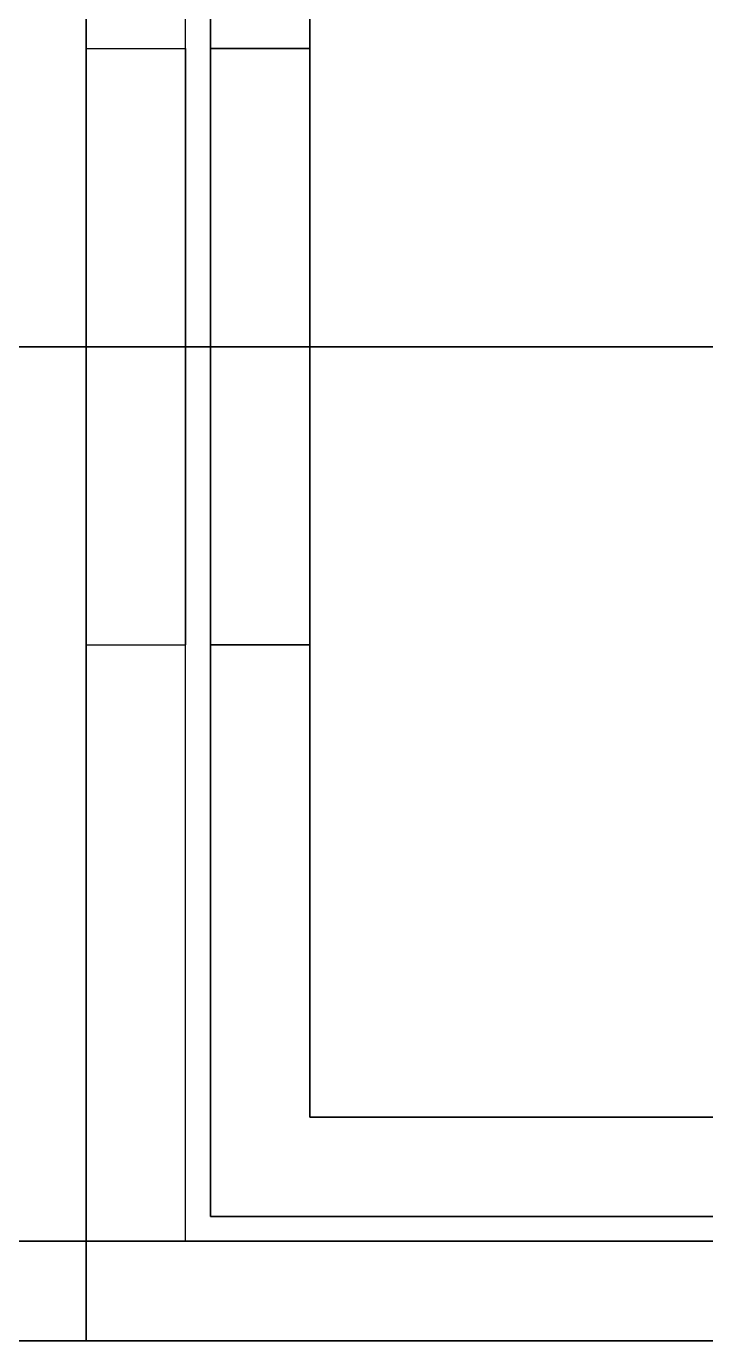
# Model space of a CAD drawing. Header units: millimetres. Extents: x -6529 to 809, y -8611 to 207.
# Drawn here: x -4681.31 to -4667.65, y -5087.89 to -5061.44 of the extents above; entities that cross this region are included whole.
import ezdxf

# ---------------------------------------------------------------- set-up
doc = ezdxf.new("R2010")
doc.units = ezdxf.units.MM
doc.header["$MEASUREMENT"] = 0
doc.layers.add('platen', color=7, linetype='Continuous', true_color=0x007f00)
doc.layers.add('staal', color=5, linetype='Continuous', true_color=0x0000ff)

# ---------------------------------------------------------------- blocks, each defined once
blk = doc.blocks.new('top plaat')
at = {"layer": 'platen'}
for points in [[(658, 40), (349, 40), (40, 40)], [(40, 40), (40, 40, 9), (40, 40, 18)], [(658, 40, 18), (349, 40, 18), (40, 40, 18)], [(40, 40), (40, 20), (40, 0)], [(40, 40, 18), (40, 20, 18), (40, 0, 18)], [(658, 40, 9), (349, 40, 9), (40, 40, 9)], [(40, 40, 9), (40, 20, 9), (40, 0, 9)], [(40, 20), (40, 20, 9), (40, 20, 18)]]:
    blk.add_open_spline(points, degree=2, dxfattribs=at)

msp = doc.modelspace()

# ---------------------------------------------------------------- linework, layer by layer
at = {"layer": 'staal'}
for p, q in [((-4680.11, -5061.894, 1145.5), (-4678.11, -5061.894, 1145.5)), ((-4680.11, -5061.894, 1220.5), (-4678.11, -5061.894, 1220.5)), ((-4680.11, -5061.894, 995.5), (-4678.11, -5061.894, 995.5)), ((-4680.11, -5061.894, 1070.5), (-4678.11, -5061.894, 1070.5)), ((-4680.11, -5061.894, 845.5), (-4678.11, -5061.894, 845.5)), ((-4680.11, -5061.894, 920.5), (-4678.11, -5061.894, 920.5)), ((-4680.11, -5061.894, 770.5), (-4678.11, -5061.894, 770.5)), ((-4680.11, -5061.894, 695.5), (-4678.11, -5061.894, 695.5)), ((-4680.11, -5061.894, 95.5), (-4678.11, -5061.894, 95.5)), ((-4680.11, -5061.894, 170.5), (-4678.11, -5061.894, 170.5)), ((-4680.11, -5061.894, 320.5), (-4678.11, -5061.894, 320.5)), ((-4680.11, -5061.894, 245.5), (-4678.11, -5061.894, 245.5)), ((-4680.11, -5061.894, 470.5), (-4678.11, -5061.894, 470.5)), ((-4680.11, -5061.894, 395.5), (-4678.11, -5061.894, 395.5)), ((-4680.11, -5061.894, 620.5), (-4678.11, -5061.894, 620.5)), ((-4680.11, -5061.894, 545.5), (-4678.11, -5061.894, 545.5)), ((-4677.61, -5061.894, 1446.5), (-4675.61, -5061.894, 1446.5)), ((-4677.61, -5061.894, 1371.5), (-4675.61, -5061.894, 1371.5)), ((-4677.61, -5061.894, 1145.5), (-4675.61, -5061.894, 1145.5)), ((-4677.61, -5061.894, 1220.5), (-4675.61, -5061.894, 1220.5)), ((-4675.61, -5061.894, 170.5), (-4677.61, -5061.894, 170.5)), ((-4675.61, -5061.894, 95.5), (-4677.61, -5061.894, 95.5)), ((-4678.11, -5067.894, 40), (-4680.11, -5067.894, 40)), ((-4678.11, -5067.894, 1276), (-4680.11, -5067.894, 1276)), ((-4680.11, -5067.894, 1139.5), (-4678.11, -5067.894, 1139.5)), ((-4680.11, -5067.894, 1151.5), (-4678.11, -5067.894, 1151.5)), ((-4680.11, -5067.894, 1214.5), (-4678.11, -5067.894, 1214.5)), ((-4680.11, -5067.894, 1226.5), (-4678.11, -5067.894, 1226.5)), ((-4680.11, -5067.894, 989.5), (-4678.11, -5067.894, 989.5)), ((-4680.11, -5067.894, 1001.5), (-4678.11, -5067.894, 1001.5)), ((-4680.11, -5067.894, 1064.5), (-4678.11, -5067.894, 1064.5)), ((-4680.11, -5067.894, 1076.5), (-4678.11, -5067.894, 1076.5)), ((-4680.11, -5067.894, 839.5), (-4678.11, -5067.894, 839.5)), ((-4680.11, -5067.894, 851.5), (-4678.11, -5067.894, 851.5)), ((-4680.11, -5067.894, 914.5), (-4678.11, -5067.894, 914.5)), ((-4680.11, -5067.894, 926.5), (-4678.11, -5067.894, 926.5)), ((-4680.11, -5067.894, 764.5), (-4678.11, -5067.894, 764.5)), ((-4680.11, -5067.894, 776.5), (-4678.11, -5067.894, 776.5)), ((-4680.11, -5067.894, 689.5), (-4678.11, -5067.894, 689.5)), ((-4680.11, -5067.894, 701.5), (-4678.11, -5067.894, 701.5)), ((-4680.11, -5067.894, 89.5), (-4678.11, -5067.894, 89.5)), ((-4680.11, -5067.894, 101.5), (-4678.11, -5067.894, 101.5)), ((-4680.11, -5067.894, 164.5), (-4678.11, -5067.894, 164.5)), ((-4680.11, -5067.894, 176.5), (-4678.11, -5067.894, 176.5)), ((-4680.11, -5067.894, 314.5), (-4678.11, -5067.894, 314.5)), ((-4680.11, -5067.894, 326.5), (-4678.11, -5067.894, 326.5)), ((-4680.11, -5067.894, 239.5), (-4678.11, -5067.894, 239.5)), ((-4680.11, -5067.894, 251.5), (-4678.11, -5067.894, 251.5)), ((-4680.11, -5067.894, 464.5), (-4678.11, -5067.894, 464.5)), ((-4680.11, -5067.894, 476.5), (-4678.11, -5067.894, 476.5)), ((-4680.11, -5067.894, 389.5), (-4678.11, -5067.894, 389.5)), ((-4680.11, -5067.894, 401.5), (-4678.11, -5067.894, 401.5)), ((-4680.11, -5067.894, 614.5), (-4678.11, -5067.894, 614.5)), ((-4680.11, -5067.894, 626.5), (-4678.11, -5067.894, 626.5)), ((-4680.11, -5067.894, 539.5), (-4678.11, -5067.894, 539.5)), ((-4680.11, -5067.894, 551.5), (-4678.11, -5067.894, 551.5)), ((-4677.61, -5067.894, 1316), (-4675.61, -5067.894, 1316)), ((-4677.61, -5067.894, 1484), (-4675.61, -5067.894, 1484)), ((-4677.61, -5067.894, 1452.5), (-4675.61, -5067.894, 1452.5)), ((-4677.61, -5067.894, 1440.5), (-4675.61, -5067.894, 1440.5)), ((-4677.61, -5067.894, 1377.5), (-4675.61, -5067.894, 1377.5)), ((-4677.61, -5067.894, 1365.5), (-4675.61, -5067.894, 1365.5)), ((-4677.61, -5067.894, 1276), (-4675.61, -5067.894, 1276)), ((-4677.61, -5067.894, 1108), (-4675.61, -5067.894, 1108)), ((-4677.61, -5067.894, 1139.5), (-4675.61, -5067.894, 1139.5)), ((-4677.61, -5067.894, 1151.5), (-4675.61, -5067.894, 1151.5)), ((-4677.61, -5067.894, 1214.5), (-4675.61, -5067.894, 1214.5)), ((-4677.61, -5067.894, 1226.5), (-4675.61, -5067.894, 1226.5)), ((-4675.61, -5067.894, 40), (-4677.61, -5067.894, 40)), ((-4675.61, -5067.894, 208), (-4677.61, -5067.894, 208)), ((-4675.61, -5067.894, 176.5), (-4677.61, -5067.894, 176.5)), ((-4675.61, -5067.894, 164.5), (-4677.61, -5067.894, 164.5)), ((-4675.61, -5067.894, 101.5), (-4677.61, -5067.894, 101.5)), ((-4675.61, -5067.894, 89.5), (-4677.61, -5067.894, 89.5)), ((-4680.11, -5073.894, 1145.5), (-4678.11, -5073.894, 1145.5)), ((-4680.11, -5073.894, 1220.5), (-4678.11, -5073.894, 1220.5)), ((-4680.11, -5073.894, 995.5), (-4678.11, -5073.894, 995.5)), ((-4680.11, -5073.894, 1070.5), (-4678.11, -5073.894, 1070.5)), ((-4680.11, -5073.894, 845.5), (-4678.11, -5073.894, 845.5)), ((-4680.11, -5073.894, 920.5), (-4678.11, -5073.894, 920.5)), ((-4680.11, -5073.894, 770.5), (-4678.11, -5073.894, 770.5)), ((-4680.11, -5073.894, 695.5), (-4678.11, -5073.894, 695.5)), ((-4680.11, -5073.894, 95.5), (-4678.11, -5073.894, 95.5)), ((-4680.11, -5073.894, 170.5), (-4678.11, -5073.894, 170.5)), ((-4680.11, -5073.894, 320.5), (-4678.11, -5073.894, 320.5)), ((-4680.11, -5073.894, 245.5), (-4678.11, -5073.894, 245.5)), ((-4680.11, -5073.894, 470.5), (-4678.11, -5073.894, 470.5)), ((-4680.11, -5073.894, 395.5), (-4678.11, -5073.894, 395.5)), ((-4680.11, -5073.894, 620.5), (-4678.11, -5073.894, 620.5)), ((-4680.11, -5073.894, 545.5), (-4678.11, -5073.894, 545.5)), ((-4677.61, -5073.894, 1446.5), (-4675.61, -5073.894, 1446.5)), ((-4677.61, -5073.894, 1371.5), (-4675.61, -5073.894, 1371.5)), ((-4677.61, -5073.894, 1145.5), (-4675.61, -5073.894, 1145.5)), ((-4677.61, -5073.894, 1220.5), (-4675.61, -5073.894, 1220.5)), ((-4675.61, -5073.894, 170.5), (-4677.61, -5073.894, 170.5)), ((-4675.61, -5073.894, 95.5), (-4677.61, -5073.894, 95.5))]:
    msp.add_line(p, q, dxfattribs=at)
msp.add_lwpolyline([(-4640.11, -5087.894), (-5956.11, -5087.894), (-5956.11, -3771.894), (-4640.11, -3771.894)], close=True, dxfattribs=at)
for points in [[(-4640.11, -5087.894, 1276), (-4660.11, -5067.894, 1276), (-4680.11, -5047.894, 1276)], [(-4680.11, -5047.894, 1316), (-4660.11, -5067.894, 1316), (-4640.11, -5087.894, 1316)], [(-4640.11, -5087.894, 1276), (-4660.11, -5067.894, 1276), (-4680.11, -5047.894, 1276)], [(-4680.11, -5047.894, 1316), (-4660.11, -5067.894, 1316), (-4640.11, -5087.894, 1316)], [(-4680.11, -5047.894, 40), (-4680.11, -5067.894, 40), (-4680.11, -5087.894, 40)], [(-4680.11, -5047.894, 1276), (-4680.11, -5067.894, 1276), (-4680.11, -5087.894, 1276)], [(-4680.11, -5047.894, 658), (-4680.11, -5067.894, 658), (-4680.11, -5087.894, 658)], [(-4640.11, -5087.894), (-4660.11, -5067.894), (-4680.11, -5047.894)], [(-4680.11, -5047.894, 40), (-4660.11, -5067.894, 40), (-4640.11, -5087.894, 40)], [(-4640.11, -5087.894, 40), (-4660.11, -5067.894, 40), (-4680.11, -5047.894, 40)], [(-4642.11, -5085.894, 1314), (-4660.11, -5067.894, 1314), (-4678.11, -5049.894, 1314)], [(-4678.11, -5049.894, 1278), (-4660.11, -5067.894, 1278), (-4642.11, -5085.894, 1278)], [(-4642.11, -5085.894, 1314), (-4660.11, -5067.894, 1314), (-4678.11, -5049.894, 1314)], [(-4678.11, -5049.894, 1278), (-4660.11, -5067.894, 1278), (-4642.11, -5085.894, 1278)], [(-4678.11, -5085.894, 40), (-4678.11, -5067.894, 40), (-4678.11, -5049.894, 40)], [(-4678.11, -5085.894, 1276), (-4678.11, -5067.894, 1276), (-4678.11, -5049.894, 1276)], [(-4678.11, -5085.894, 658), (-4678.11, -5067.894, 658), (-4678.11, -5049.894, 658)], [(-4642.11, -5085.894, 38), (-4660.11, -5067.894, 38), (-4678.11, -5049.894, 38)], [(-4678.11, -5049.894, 2), (-4660.11, -5067.894, 2), (-4642.11, -5085.894, 2)], [(-4678.11, -5049.894, 38), (-4660.11, -5067.894, 38), (-4642.11, -5085.894, 38)], [(-4642.11, -5085.894, 2), (-4660.11, -5067.894, 2), (-4678.11, -5049.894, 2)], [(-4677.61, -5085.394, 1316), (-4677.61, -5067.894, 1316), (-4677.61, -5050.394, 1316)], [(-4677.61, -5085.394, 1484), (-4677.61, -5067.894, 1484), (-4677.61, -5050.394, 1484)], [(-4677.61, -5085.394, 1400), (-4677.61, -5067.894, 1400), (-4677.61, -5050.394, 1400)], [(-4677.61, -5085.394, 1276), (-4677.61, -5067.894, 1276), (-4677.61, -5050.394, 1276)], [(-4677.61, -5085.394, 1108), (-4677.61, -5067.894, 1108), (-4677.61, -5050.394, 1108)], [(-4677.61, -5085.394, 1192), (-4677.61, -5067.894, 1192), (-4677.61, -5050.394, 1192)], [(-4677.61, -5050.394, 40), (-4677.61, -5067.894, 40), (-4677.61, -5085.394, 40)], [(-4677.61, -5050.394, 208), (-4677.61, -5067.894, 208), (-4677.61, -5085.394, 208)], [(-4677.61, -5050.394, 124), (-4677.61, -5067.894, 124), (-4677.61, -5085.394, 124)], [(-4675.61, -5052.394, 1316), (-4675.61, -5067.894, 1316), (-4675.61, -5083.394, 1316)], [(-4675.61, -5052.394, 1484), (-4675.61, -5067.894, 1484), (-4675.61, -5083.394, 1484)], [(-4675.61, -5052.394, 1400), (-4675.61, -5067.894, 1400), (-4675.61, -5083.394, 1400)], [(-4675.61, -5052.394, 1276), (-4675.61, -5067.894, 1276), (-4675.61, -5083.394, 1276)], [(-4675.61, -5052.394, 1108), (-4675.61, -5067.894, 1108), (-4675.61, -5083.394, 1108)], [(-4675.61, -5052.394, 1192), (-4675.61, -5067.894, 1192), (-4675.61, -5083.394, 1192)], [(-4675.61, -5083.394, 40), (-4675.61, -5067.894, 40), (-4675.61, -5052.394, 40)], [(-4675.61, -5083.394, 208), (-4675.61, -5067.894, 208), (-4675.61, -5052.394, 208)], [(-4675.61, -5083.394, 124), (-4675.61, -5067.894, 124), (-4675.61, -5052.394, 124)], [(-4660.11, -5067.894, 1316), (-4695.36, -5067.894, 1316), (-4730.61, -5067.894, 1316)], [(-4660.11, -5067.894, 1314), (-4695.36, -5067.894, 1314), (-4730.61, -5067.894, 1314)], [(-4660.11, -5067.894, 1278), (-4695.36, -5067.894, 1278), (-4730.61, -5067.894, 1278)], [(-4660.11, -5067.894, 1276), (-4695.36, -5067.894, 1276), (-4730.61, -5067.894, 1276)], [(-4730.61, -5067.894, 40), (-4695.36, -5067.894, 40), (-4660.11, -5067.894, 40)], [(-4730.61, -5067.894, 38), (-4695.36, -5067.894, 38), (-4660.11, -5067.894, 38)], [(-4730.61, -5067.894, 2), (-4695.36, -5067.894, 2), (-4660.11, -5067.894, 2)], [(-4730.61, -5067.894), (-4695.36, -5067.894), (-4660.11, -5067.894)], [(-4680.11, -5067.894, 40), (-4680.11, -5067.894, 64.75), (-4680.11, -5067.894, 89.5)], [(-4680.11, -5067.894, 101.5), (-4680.11, -5067.894, 133), (-4680.11, -5067.894, 164.5)], [(-4680.11, -5067.894, 176.5), (-4680.11, -5067.894, 208), (-4680.11, -5067.894, 239.5)], [(-4680.11, -5067.894, 251.5), (-4680.11, -5067.894, 283), (-4680.11, -5067.894, 314.5)], [(-4680.11, -5067.894, 326.5), (-4680.11, -5067.894, 358), (-4680.11, -5067.894, 389.5)], [(-4680.11, -5067.894, 401.5), (-4680.11, -5067.894, 433), (-4680.11, -5067.894, 464.5)], [(-4680.11, -5067.894, 476.5), (-4680.11, -5067.894, 508), (-4680.11, -5067.894, 539.5)], [(-4680.11, -5067.894, 551.5), (-4680.11, -5067.894, 583), (-4680.11, -5067.894, 614.5)], [(-4680.11, -5067.894, 626.5), (-4680.11, -5067.894, 658), (-4680.11, -5067.894, 689.5)], [(-4680.11, -5067.894, 701.5), (-4680.11, -5067.894, 733), (-4680.11, -5067.894, 764.5)], [(-4680.11, -5067.894, 776.5), (-4680.11, -5067.894, 808), (-4680.11, -5067.894, 839.5)], [(-4680.11, -5067.894, 851.5), (-4680.11, -5067.894, 883), (-4680.11, -5067.894, 914.5)], [(-4680.11, -5067.894, 926.5), (-4680.11, -5067.894, 958), (-4680.11, -5067.894, 989.5)], [(-4680.11, -5067.894, 1001.5), (-4680.11, -5067.894, 1033), (-4680.11, -5067.894, 1064.5)], [(-4680.11, -5067.894, 1076.5), (-4680.11, -5067.894, 1108), (-4680.11, -5067.894, 1139.5)], [(-4680.11, -5067.894, 1151.5), (-4680.11, -5067.894, 1183), (-4680.11, -5067.894, 1214.5)], [(-4680.11, -5067.894, 1226.5), (-4680.11, -5067.894, 1251.25), (-4680.11, -5067.894, 1276)], [(-4678.11, -5067.894, 40), (-4678.11, -5067.894, 64.75), (-4678.11, -5067.894, 89.5)], [(-4678.11, -5067.894, 101.5), (-4678.11, -5067.894, 133), (-4678.11, -5067.894, 164.5)], [(-4678.11, -5067.894, 176.5), (-4678.11, -5067.894, 208), (-4678.11, -5067.894, 239.5)], [(-4678.11, -5067.894, 251.5), (-4678.11, -5067.894, 283), (-4678.11, -5067.894, 314.5)], [(-4678.11, -5067.894, 326.5), (-4678.11, -5067.894, 358), (-4678.11, -5067.894, 389.5)], [(-4678.11, -5067.894, 401.5), (-4678.11, -5067.894, 433), (-4678.11, -5067.894, 464.5)], [(-4678.11, -5067.894, 476.5), (-4678.11, -5067.894, 508), (-4678.11, -5067.894, 539.5)], [(-4678.11, -5067.894, 551.5), (-4678.11, -5067.894, 583), (-4678.11, -5067.894, 614.5)], [(-4678.11, -5067.894, 626.5), (-4678.11, -5067.894, 658), (-4678.11, -5067.894, 689.5)], [(-4678.11, -5067.894, 701.5), (-4678.11, -5067.894, 733), (-4678.11, -5067.894, 764.5)], [(-4678.11, -5067.894, 776.5), (-4678.11, -5067.894, 808), (-4678.11, -5067.894, 839.5)], [(-4678.11, -5067.894, 851.5), (-4678.11, -5067.894, 883), (-4678.11, -5067.894, 914.5)], [(-4678.11, -5067.894, 926.5), (-4678.11, -5067.894, 958), (-4678.11, -5067.894, 989.5)], [(-4678.11, -5067.894, 1001.5), (-4678.11, -5067.894, 1033), (-4678.11, -5067.894, 1064.5)], [(-4678.11, -5067.894, 1076.5), (-4678.11, -5067.894, 1108), (-4678.11, -5067.894, 1139.5)], [(-4678.11, -5067.894, 1151.5), (-4678.11, -5067.894, 1183), (-4678.11, -5067.894, 1214.5)], [(-4678.11, -5067.894, 1226.5), (-4678.11, -5067.894, 1251.25), (-4678.11, -5067.894, 1276)], [(-4677.61, -5067.894, 1316), (-4677.61, -5067.894, 1340.75), (-4677.61, -5067.894, 1365.5)], [(-4677.61, -5067.894, 1377.5), (-4677.61, -5067.894, 1409), (-4677.61, -5067.894, 1440.5)], [(-4677.61, -5067.894, 1452.5), (-4677.61, -5067.894, 1468.25), (-4677.61, -5067.894, 1484)], [(-4677.61, -5067.894, 1276), (-4677.61, -5067.894, 1251.25), (-4677.61, -5067.894, 1226.5)], [(-4677.61, -5067.894, 1214.5), (-4677.61, -5067.894, 1183), (-4677.61, -5067.894, 1151.5)], [(-4677.61, -5067.894, 1139.5), (-4677.61, -5067.894, 1123.75), (-4677.61, -5067.894, 1108)], [(-4677.61, -5067.894, 40), (-4677.61, -5067.894, 64.75), (-4677.61, -5067.894, 89.5)], [(-4677.61, -5067.894, 101.5), (-4677.61, -5067.894, 133), (-4677.61, -5067.894, 164.5)], [(-4677.61, -5067.894, 176.5), (-4677.61, -5067.894, 192.25), (-4677.61, -5067.894, 208)], [(-4675.61, -5067.894, 1316), (-4675.61, -5067.894, 1340.75), (-4675.61, -5067.894, 1365.5)], [(-4675.61, -5067.894, 1377.5), (-4675.61, -5067.894, 1409), (-4675.61, -5067.894, 1440.5)], [(-4675.61, -5067.894, 1452.5), (-4675.61, -5067.894, 1468.25), (-4675.61, -5067.894, 1484)], [(-4675.61, -5067.894, 1276), (-4675.61, -5067.894, 1251.25), (-4675.61, -5067.894, 1226.5)], [(-4675.61, -5067.894, 1214.5), (-4675.61, -5067.894, 1183), (-4675.61, -5067.894, 1151.5)], [(-4675.61, -5067.894, 1139.5), (-4675.61, -5067.894, 1123.75), (-4675.61, -5067.894, 1108)], [(-4675.61, -5067.894, 40), (-4675.61, -5067.894, 64.75), (-4675.61, -5067.894, 89.5)], [(-4675.61, -5067.894, 101.5), (-4675.61, -5067.894, 133), (-4675.61, -5067.894, 164.5)], [(-4675.61, -5067.894, 176.5), (-4675.61, -5067.894, 192.25), (-4675.61, -5067.894, 208)], [(-4675.61, -5083.394, 1316), (-4675.61, -5083.394, 1400), (-4675.61, -5083.394, 1484)], [(-4675.61, -5083.394, 1316), (-4660.11, -5083.394, 1316), (-4644.61, -5083.394, 1316)], [(-4675.61, -5083.394, 1484), (-4660.11, -5083.394, 1484), (-4644.61, -5083.394, 1484)], [(-4675.61, -5083.394, 1400), (-4660.11, -5083.394, 1400), (-4644.61, -5083.394, 1400)], [(-4675.61, -5083.394, 1276), (-4675.61, -5083.394, 1192), (-4675.61, -5083.394, 1108)], [(-4675.61, -5083.394, 1276), (-4660.11, -5083.394, 1276), (-4644.61, -5083.394, 1276)], [(-4675.61, -5083.394, 1108), (-4660.11, -5083.394, 1108), (-4644.61, -5083.394, 1108)], [(-4675.61, -5083.394, 1192), (-4660.11, -5083.394, 1192), (-4644.61, -5083.394, 1192)], [(-4644.61, -5083.394, 40), (-4660.11, -5083.394, 40), (-4675.61, -5083.394, 40)], [(-4675.61, -5083.394, 40), (-4675.61, -5083.394, 124), (-4675.61, -5083.394, 208)], [(-4644.61, -5083.394, 208), (-4660.11, -5083.394, 208), (-4675.61, -5083.394, 208)], [(-4644.61, -5083.394, 124), (-4660.11, -5083.394, 124), (-4675.61, -5083.394, 124)], [(-4642.61, -5085.394, 1316), (-4660.11, -5085.394, 1316), (-4677.61, -5085.394, 1316)], [(-4677.61, -5085.394, 1316), (-4677.61, -5085.394, 1400), (-4677.61, -5085.394, 1484)], [(-4642.61, -5085.394, 1484), (-4660.11, -5085.394, 1484), (-4677.61, -5085.394, 1484)], [(-4642.61, -5085.394, 1400), (-4660.11, -5085.394, 1400), (-4677.61, -5085.394, 1400)], [(-4642.61, -5085.394, 1276), (-4660.11, -5085.394, 1276), (-4677.61, -5085.394, 1276)], [(-4677.61, -5085.394, 1276), (-4677.61, -5085.394, 1192), (-4677.61, -5085.394, 1108)], [(-4642.61, -5085.394, 1108), (-4660.11, -5085.394, 1108), (-4677.61, -5085.394, 1108)], [(-4642.61, -5085.394, 1192), (-4660.11, -5085.394, 1192), (-4677.61, -5085.394, 1192)], [(-4677.61, -5085.394, 40), (-4677.61, -5085.394, 124), (-4677.61, -5085.394, 208)], [(-4677.61, -5085.394, 40), (-4660.11, -5085.394, 40), (-4642.61, -5085.394, 40)], [(-4677.61, -5085.394, 208), (-4660.11, -5085.394, 208), (-4642.61, -5085.394, 208)], [(-4677.61, -5085.394, 124), (-4660.11, -5085.394, 124), (-4642.61, -5085.394, 124)], [(-4642.11, -5085.894, 1314), (-5298.11, -5085.894, 1314), (-5954.11, -5085.894, 1314)], [(-4642.11, -5085.894, 1278), (-5298.11, -5085.894, 1278), (-5954.11, -5085.894, 1278)], [(-5954.11, -5085.894, 38), (-5298.11, -5085.894, 38), (-4642.11, -5085.894, 38)], [(-5954.11, -5085.894, 2), (-5298.11, -5085.894, 2), (-4642.11, -5085.894, 2)], [(-4642.11, -5085.894, 1296), (-4685.86, -5085.894, 1296), (-4729.61, -5085.894, 1296)], [(-4729.61, -5085.894, 20), (-4685.86, -5085.894, 20), (-4642.11, -5085.894, 20)], [(-4642.11, -5085.894, 40), (-4660.11, -5085.894, 40), (-4678.11, -5085.894, 40)], [(-4678.11, -5085.894, 40), (-4678.11, -5085.894, 658), (-4678.11, -5085.894, 1276)], [(-4642.11, -5085.894, 1276), (-4660.11, -5085.894, 1276), (-4678.11, -5085.894, 1276)], [(-4642.11, -5085.894, 658), (-4660.11, -5085.894, 658), (-4678.11, -5085.894, 658)], [(-4640.11, -5087.894, 1276), (-5298.11, -5087.894, 1276), (-5956.11, -5087.894, 1276)], [(-4640.11, -5087.894, 1316), (-5298.11, -5087.894, 1316), (-5956.11, -5087.894, 1316)], [(-5956.11, -5087.894), (-5298.11, -5087.894), (-4640.11, -5087.894)], [(-5956.11, -5087.894, 40), (-5298.11, -5087.894, 40), (-4640.11, -5087.894, 40)], [(-4640.11, -5087.894, 1296), (-4684.86, -5087.894, 1296), (-4729.61, -5087.894, 1296)], [(-4729.61, -5087.894, 20), (-4684.86, -5087.894, 20), (-4640.11, -5087.894, 20)], [(-4680.11, -5087.894, 40), (-4680.11, -5087.894, 658), (-4680.11, -5087.894, 1276)], [(-4680.11, -5087.894, 40), (-4660.11, -5087.894, 40), (-4640.11, -5087.894, 40)], [(-4680.11, -5087.894, 1276), (-4660.11, -5087.894, 1276), (-4640.11, -5087.894, 1276)], [(-4680.11, -5087.894, 658), (-4660.11, -5087.894, 658), (-4640.11, -5087.894, 658)]]:
    msp.add_open_spline(points, degree=2, dxfattribs=at)
for points, weights, knots in [([(-4680.11, -5073.894, 1145.5), (-4680.11, -5073.894, 1139.5), (-4680.11, -5067.894, 1139.5), (-4680.11, -5061.894, 1139.5), (-4680.11, -5061.894, 1145.5), (-4680.11, -5061.894, 1151.5), (-4680.11, -5067.894, 1151.5), (-4680.11, -5073.894, 1151.5), (-4680.11, -5073.894, 1145.5)], [1, 0.707106781187, 1, 0.707106781187, 1, 0.707106781187, 1, 0.707106781187, 1], [-31.415927, -31.415927, -31.415927, -23.561945, -23.561945, -15.707963, -15.707963, -7.853982, -7.853982, 0, 0, 0]), ([(-4680.11, -5073.894, 1220.5), (-4680.11, -5073.894, 1214.5), (-4680.11, -5067.894, 1214.5), (-4680.11, -5061.894, 1214.5), (-4680.11, -5061.894, 1220.5), (-4680.11, -5061.894, 1226.5), (-4680.11, -5067.894, 1226.5), (-4680.11, -5073.894, 1226.5), (-4680.11, -5073.894, 1220.5)], [1, 0.707106781187, 1, 0.707106781187, 1, 0.707106781187, 1, 0.707106781187, 1], [-31.415927, -31.415927, -31.415927, -23.561945, -23.561945, -15.707963, -15.707963, -7.853982, -7.853982, 0, 0, 0]), ([(-4680.11, -5073.894, 995.5), (-4680.11, -5073.894, 989.5), (-4680.11, -5067.894, 989.5), (-4680.11, -5061.894, 989.5), (-4680.11, -5061.894, 995.5), (-4680.11, -5061.894, 1001.5), (-4680.11, -5067.894, 1001.5), (-4680.11, -5073.894, 1001.5), (-4680.11, -5073.894, 995.5)], [1, 0.707106781187, 1, 0.707106781187, 1, 0.707106781187, 1, 0.707106781187, 1], [-31.415927, -31.415927, -31.415927, -23.561945, -23.561945, -15.707963, -15.707963, -7.853982, -7.853982, 0, 0, 0]), ([(-4680.11, -5073.894, 1070.5), (-4680.11, -5073.894, 1064.5), (-4680.11, -5067.894, 1064.5), (-4680.11, -5061.894, 1064.5), (-4680.11, -5061.894, 1070.5), (-4680.11, -5061.894, 1076.5), (-4680.11, -5067.894, 1076.5), (-4680.11, -5073.894, 1076.5), (-4680.11, -5073.894, 1070.5)], [1, 0.707106781187, 1, 0.707106781187, 1, 0.707106781187, 1, 0.707106781187, 1], [-31.415927, -31.415927, -31.415927, -23.561945, -23.561945, -15.707963, -15.707963, -7.853982, -7.853982, 0, 0, 0]), ([(-4680.11, -5073.894, 845.5), (-4680.11, -5073.894, 839.5), (-4680.11, -5067.894, 839.5), (-4680.11, -5061.894, 839.5), (-4680.11, -5061.894, 845.5), (-4680.11, -5061.894, 851.5), (-4680.11, -5067.894, 851.5), (-4680.11, -5073.894, 851.5), (-4680.11, -5073.894, 845.5)], [1, 0.707106781187, 1, 0.707106781187, 1, 0.707106781187, 1, 0.707106851018, 0.999999860338], [-31.415927, -31.415927, -31.415927, -23.561944, -23.561944, -15.707962, -15.707962, -7.85398, -7.85398, 0, 0, 0]), ([(-4680.11, -5073.894, 920.5), (-4680.11, -5073.894, 914.5), (-4680.11, -5067.894, 914.5), (-4680.11, -5061.894, 914.5), (-4680.11, -5061.894, 920.5), (-4680.11, -5061.894, 926.5), (-4680.11, -5067.894, 926.5), (-4680.11, -5073.894, 926.5), (-4680.11, -5073.894, 920.5)], [1, 0.707106781187, 1, 0.707106781187, 1, 0.707106781187, 1, 0.707106851018, 0.999999860338], [-31.415927, -31.415927, -31.415927, -23.561944, -23.561944, -15.707962, -15.707962, -7.85398, -7.85398, 0, 0, 0]), ([(-4680.11, -5073.894, 770.5), (-4680.11, -5073.894, 764.5), (-4680.11, -5067.894, 764.5), (-4680.11, -5061.894, 764.5), (-4680.11, -5061.894, 770.5), (-4680.11, -5061.894, 776.5), (-4680.11, -5067.894, 776.5), (-4680.11, -5073.894, 776.5), (-4680.11, -5073.894, 770.5)], [1, 0.707106781187, 1, 0.707106781187, 1, 0.707106781187, 1, 0.707106781187, 1], [-31.415927, -31.415927, -31.415927, -23.561945, -23.561945, -15.707963, -15.707963, -7.853982, -7.853982, 0, 0, 0]), ([(-4680.11, -5073.894, 695.5), (-4680.11, -5073.894, 689.5), (-4680.11, -5067.894, 689.5), (-4680.11, -5061.894, 689.5), (-4680.11, -5061.894, 695.5), (-4680.11, -5061.894, 701.5), (-4680.11, -5067.894, 701.5), (-4680.11, -5073.894, 701.5), (-4680.11, -5073.894, 695.5)], [1, 0.707106781187, 1, 0.707106781187, 1, 0.707106781187, 1, 0.707106781187, 1], [-31.415927, -31.415927, -31.415927, -23.561945, -23.561945, -15.707963, -15.707963, -7.853982, -7.853982, 0, 0, 0]), ([(-4680.11, -5073.894, 95.5), (-4680.11, -5073.894, 89.5), (-4680.11, -5067.894, 89.5), (-4680.11, -5061.894, 89.5), (-4680.11, -5061.894, 95.5), (-4680.11, -5061.894, 101.5), (-4680.11, -5067.894, 101.5), (-4680.11, -5073.894, 101.5), (-4680.11, -5073.894, 95.5)], [1, 0.707106781187, 1, 0.707106781187, 1, 0.707106781187, 1, 0.707106781187, 1], [-31.415927, -31.415927, -31.415927, -23.561945, -23.561945, -15.707963, -15.707963, -7.853982, -7.853982, 0, 0, 0]), ([(-4680.11, -5073.894, 170.5), (-4680.11, -5073.894, 164.5), (-4680.11, -5067.894, 164.5), (-4680.11, -5061.894, 164.5), (-4680.11, -5061.894, 170.5), (-4680.11, -5061.894, 176.5), (-4680.11, -5067.894, 176.5), (-4680.11, -5073.894, 176.5), (-4680.11, -5073.894, 170.5)], [1, 0.707106781187, 1, 0.707106781187, 1, 0.707106781187, 1, 0.707106781187, 1], [-31.415927, -31.415927, -31.415927, -23.561945, -23.561945, -15.707963, -15.707963, -7.853982, -7.853982, 0, 0, 0]), ([(-4680.11, -5073.894, 320.5), (-4680.11, -5073.894, 314.5), (-4680.11, -5067.894, 314.5), (-4680.11, -5061.894, 314.5), (-4680.11, -5061.894, 320.5), (-4680.11, -5061.894, 326.5), (-4680.11, -5067.894, 326.5), (-4680.11, -5073.894, 326.5), (-4680.11, -5073.894, 320.5)], [1, 0.707106781187, 1, 0.707106781187, 1, 0.707106781187, 1, 0.707106781187, 1], [-31.415927, -31.415927, -31.415927, -23.561945, -23.561945, -15.707963, -15.707963, -7.853982, -7.853982, 0, 0, 0]), ([(-4680.11, -5073.894, 245.5), (-4680.11, -5073.894, 239.5), (-4680.11, -5067.894, 239.5), (-4680.11, -5061.894, 239.5), (-4680.11, -5061.894, 245.5), (-4680.11, -5061.894, 251.5), (-4680.11, -5067.894, 251.5), (-4680.11, -5073.894, 251.5), (-4680.11, -5073.894, 245.5)], [1, 0.707106781187, 1, 0.707106781187, 1, 0.707106781187, 1, 0.707106851018, 0.999999860338], [-31.415927, -31.415927, -31.415927, -23.561944, -23.561944, -15.707962, -15.707962, -7.85398, -7.85398, 0, 0, 0]), ([(-4680.11, -5073.894, 470.5), (-4680.11, -5073.894, 464.5), (-4680.11, -5067.894, 464.5), (-4680.11, -5061.894, 464.5), (-4680.11, -5061.894, 470.5), (-4680.11, -5061.894, 476.5), (-4680.11, -5067.894, 476.5), (-4680.11, -5073.894, 476.5), (-4680.11, -5073.894, 470.5)], [1, 0.707106781187, 1, 0.707106781187, 1, 0.707106781187, 1, 0.707106781187, 1], [-31.415927, -31.415927, -31.415927, -23.561945, -23.561945, -15.707963, -15.707963, -7.853982, -7.853982, 0, 0, 0]), ([(-4680.11, -5073.894, 395.5), (-4680.11, -5073.894, 389.5), (-4680.11, -5067.894, 389.5), (-4680.11, -5061.894, 389.5), (-4680.11, -5061.894, 395.5), (-4680.11, -5061.894, 401.5), (-4680.11, -5067.894, 401.5), (-4680.11, -5073.894, 401.5), (-4680.11, -5073.894, 395.5)], [1, 0.707106781187, 1, 0.707106781187, 1, 0.707106781187, 1, 0.707106781187, 1], [-31.415927, -31.415927, -31.415927, -23.561945, -23.561945, -15.707963, -15.707963, -7.853982, -7.853982, 0, 0, 0]), ([(-4680.11, -5073.894, 620.5), (-4680.11, -5073.894, 614.5), (-4680.11, -5067.894, 614.5), (-4680.11, -5061.894, 614.5), (-4680.11, -5061.894, 620.5), (-4680.11, -5061.894, 626.5), (-4680.11, -5067.894, 626.5), (-4680.11, -5073.894, 626.5), (-4680.11, -5073.894, 620.5)], [1, 0.707106781187, 1, 0.707106781187, 1, 0.707106781187, 1, 0.707106781187, 1], [-31.415927, -31.415927, -31.415927, -23.561945, -23.561945, -15.707963, -15.707963, -7.853982, -7.853982, 0, 0, 0]), ([(-4680.11, -5073.894, 545.5), (-4680.11, -5073.894, 539.5), (-4680.11, -5067.894, 539.5), (-4680.11, -5061.894, 539.5), (-4680.11, -5061.894, 545.5), (-4680.11, -5061.894, 551.5), (-4680.11, -5067.894, 551.5), (-4680.11, -5073.894, 551.5), (-4680.11, -5073.894, 545.5)], [1, 0.707106781187, 1, 0.707106781187, 1, 0.707106781187, 1, 0.707106781187, 1], [-31.415927, -31.415927, -31.415927, -23.561945, -23.561945, -15.707963, -15.707963, -7.853982, -7.853982, 0, 0, 0]), ([(-4678.11, -5073.894, 1145.5), (-4678.11, -5073.894, 1151.5), (-4678.11, -5067.894, 1151.5), (-4678.11, -5061.894, 1151.5), (-4678.11, -5061.894, 1145.5), (-4678.11, -5061.894, 1139.5), (-4678.11, -5067.894, 1139.5), (-4678.11, -5073.894, 1139.5), (-4678.11, -5073.894, 1145.5)], [1, 0.707106781187, 1, 0.707106781187, 1, 0.707106781187, 1, 0.707106781187, 1], [0, 0, 0, 7.853982, 7.853982, 15.707963, 15.707963, 23.561945, 23.561945, 31.415927, 31.415927, 31.415927]), ([(-4678.11, -5073.894, 1220.5), (-4678.11, -5073.894, 1226.5), (-4678.11, -5067.894, 1226.5), (-4678.11, -5061.894, 1226.5), (-4678.11, -5061.894, 1220.5), (-4678.11, -5061.894, 1214.5), (-4678.11, -5067.894, 1214.5), (-4678.11, -5073.894, 1214.5), (-4678.11, -5073.894, 1220.5)], [1, 0.707106781187, 1, 0.707106781187, 1, 0.707106781187, 1, 0.707106781187, 1], [0, 0, 0, 7.853982, 7.853982, 15.707963, 15.707963, 23.561945, 23.561945, 31.415927, 31.415927, 31.415927]), ([(-4678.11, -5073.894, 995.5), (-4678.11, -5073.894, 1001.5), (-4678.11, -5067.894, 1001.5), (-4678.11, -5061.894, 1001.5), (-4678.11, -5061.894, 995.5), (-4678.11, -5061.894, 989.5), (-4678.11, -5067.894, 989.5), (-4678.11, -5073.894, 989.5), (-4678.11, -5073.894, 995.5)], [1, 0.707106781187, 1, 0.707106781187, 1, 0.707106781187, 1, 0.707106781187, 1], [0, 0, 0, 7.853982, 7.853982, 15.707963, 15.707963, 23.561945, 23.561945, 31.415927, 31.415927, 31.415927]), ([(-4678.11, -5073.894, 1070.5), (-4678.11, -5073.894, 1076.5), (-4678.11, -5067.894, 1076.5), (-4678.11, -5061.894, 1076.5), (-4678.11, -5061.894, 1070.5), (-4678.11, -5061.894, 1064.5), (-4678.11, -5067.894, 1064.5), (-4678.11, -5073.894, 1064.5), (-4678.11, -5073.894, 1070.5)], [1, 0.707106781187, 1, 0.707106781187, 1, 0.707106781187, 1, 0.707106781187, 1], [0, 0, 0, 7.853982, 7.853982, 15.707963, 15.707963, 23.561945, 23.561945, 31.415927, 31.415927, 31.415927]), ([(-4678.11, -5073.894, 845.5), (-4678.11, -5073.894, 851.5), (-4678.11, -5067.894, 851.5), (-4678.11, -5061.894, 851.5), (-4678.11, -5061.894, 845.5), (-4678.11, -5061.894, 839.5), (-4678.11, -5067.894, 839.5), (-4678.11, -5073.894, 839.5), (-4678.11, -5073.894, 845.5)], [0.999999860338, 0.707106851018, 1, 0.707106781187, 1, 0.707106781187, 1, 0.707106781187, 1], [0, 0, 0, 7.85398, 7.85398, 15.707962, 15.707962, 23.561944, 23.561944, 31.415927, 31.415927, 31.415927]), ([(-4678.11, -5073.894, 920.5), (-4678.11, -5073.894, 926.5), (-4678.11, -5067.894, 926.5), (-4678.11, -5061.894, 926.5), (-4678.11, -5061.894, 920.5), (-4678.11, -5061.894, 914.5), (-4678.11, -5067.894, 914.5), (-4678.11, -5073.894, 914.5), (-4678.11, -5073.894, 920.5)], [1, 0.707106781187, 1, 0.707106781187, 1, 0.707106781187, 1, 0.707106781187, 1], [0, 0, 0, 7.853982, 7.853982, 15.707963, 15.707963, 23.561945, 23.561945, 31.415927, 31.415927, 31.415927]), ([(-4678.11, -5073.894, 770.5), (-4678.11, -5073.894, 776.5), (-4678.11, -5067.894, 776.5), (-4678.11, -5061.894, 776.5), (-4678.11, -5061.894, 770.5), (-4678.11, -5061.894, 764.5), (-4678.11, -5067.894, 764.5), (-4678.11, -5073.894, 764.5), (-4678.11, -5073.894, 770.5)], [1, 0.707106781187, 1, 0.707106781187, 1, 0.707106781187, 1, 0.707106781187, 1], [0, 0, 0, 7.853982, 7.853982, 15.707963, 15.707963, 23.561945, 23.561945, 31.415927, 31.415927, 31.415927]), ([(-4678.11, -5073.894, 695.5), (-4678.11, -5073.894, 701.5), (-4678.11, -5067.894, 701.5), (-4678.11, -5061.894, 701.5), (-4678.11, -5061.894, 695.5), (-4678.11, -5061.894, 689.5), (-4678.11, -5067.894, 689.5), (-4678.11, -5073.894, 689.5), (-4678.11, -5073.894, 695.5)], [1, 0.707106781187, 1, 0.707106781187, 1, 0.707106781187, 1, 0.707106781187, 1], [0, 0, 0, 7.853982, 7.853982, 15.707963, 15.707963, 23.561945, 23.561945, 31.415927, 31.415927, 31.415927]), ([(-4678.11, -5073.894, 95.5), (-4678.11, -5073.894, 101.5), (-4678.11, -5067.894, 101.5), (-4678.11, -5061.894, 101.5), (-4678.11, -5061.894, 95.5), (-4678.11, -5061.894, 89.5), (-4678.11, -5067.894, 89.5), (-4678.11, -5073.894, 89.5), (-4678.11, -5073.894, 95.5)], [1, 0.707106781187, 1, 0.707106781187, 1, 0.707106781187, 1, 0.707106781187, 1], [0, 0, 0, 7.853982, 7.853982, 15.707963, 15.707963, 23.561945, 23.561945, 31.415927, 31.415927, 31.415927]), ([(-4678.11, -5073.894, 170.5), (-4678.11, -5073.894, 176.5), (-4678.11, -5067.894, 176.5), (-4678.11, -5061.894, 176.5), (-4678.11, -5061.894, 170.5), (-4678.11, -5061.894, 164.5), (-4678.11, -5067.894, 164.5), (-4678.11, -5073.894, 164.5), (-4678.11, -5073.894, 170.5)], [1, 0.707106781187, 1, 0.707106781187, 1, 0.707106781187, 1, 0.707106781187, 1], [0, 0, 0, 7.853982, 7.853982, 15.707963, 15.707963, 23.561945, 23.561945, 31.415927, 31.415927, 31.415927]), ([(-4678.11, -5073.894, 320.5), (-4678.11, -5073.894, 326.5), (-4678.11, -5067.894, 326.5), (-4678.11, -5061.894, 326.5), (-4678.11, -5061.894, 320.5), (-4678.11, -5061.894, 314.5), (-4678.11, -5067.894, 314.5), (-4678.11, -5073.894, 314.5), (-4678.11, -5073.894, 320.5)], [1, 0.707106781187, 1, 0.707106781187, 1, 0.707106781187, 1, 0.707106781187, 1], [0, 0, 0, 7.853982, 7.853982, 15.707963, 15.707963, 23.561945, 23.561945, 31.415927, 31.415927, 31.415927]), ([(-4678.11, -5073.894, 245.5), (-4678.11, -5073.894, 251.5), (-4678.11, -5067.894, 251.5), (-4678.11, -5061.894, 251.5), (-4678.11, -5061.894, 245.5), (-4678.11, -5061.894, 239.5), (-4678.11, -5067.894, 239.5), (-4678.11, -5073.894, 239.5), (-4678.11, -5073.894, 245.5)], [1, 0.707106781187, 1, 0.707106781187, 1, 0.707106781187, 1, 0.707106781187, 1], [0, 0, 0, 7.853982, 7.853982, 15.707963, 15.707963, 23.561945, 23.561945, 31.415927, 31.415927, 31.415927]), ([(-4678.11, -5073.894, 470.5), (-4678.11, -5073.894, 476.5), (-4678.11, -5067.894, 476.5), (-4678.11, -5061.894, 476.5), (-4678.11, -5061.894, 470.5), (-4678.11, -5061.894, 464.5), (-4678.11, -5067.894, 464.5), (-4678.11, -5073.894, 464.5), (-4678.11, -5073.894, 470.5)], [1, 0.707106781187, 1, 0.707106781187, 1, 0.707106781187, 1, 0.707106781187, 1], [0, 0, 0, 7.853982, 7.853982, 15.707963, 15.707963, 23.561945, 23.561945, 31.415927, 31.415927, 31.415927]), ([(-4678.11, -5073.894, 395.5), (-4678.11, -5073.894, 401.5), (-4678.11, -5067.894, 401.5), (-4678.11, -5061.894, 401.5), (-4678.11, -5061.894, 395.5), (-4678.11, -5061.894, 389.5), (-4678.11, -5067.894, 389.5), (-4678.11, -5073.894, 389.5), (-4678.11, -5073.894, 395.5)], [1, 0.707106781187, 1, 0.707106781187, 1, 0.707106781187, 1, 0.707106781187, 1], [0, 0, 0, 7.853982, 7.853982, 15.707963, 15.707963, 23.561945, 23.561945, 31.415927, 31.415927, 31.415927]), ([(-4678.11, -5073.894, 620.5), (-4678.11, -5073.894, 626.5), (-4678.11, -5067.894, 626.5), (-4678.11, -5061.894, 626.5), (-4678.11, -5061.894, 620.5), (-4678.11, -5061.894, 614.5), (-4678.11, -5067.894, 614.5), (-4678.11, -5073.894, 614.5), (-4678.11, -5073.894, 620.5)], [1, 0.707106781187, 1, 0.707106781187, 1, 0.707106781187, 1, 0.707106781187, 1], [0, 0, 0, 7.853982, 7.853982, 15.707963, 15.707963, 23.561945, 23.561945, 31.415927, 31.415927, 31.415927]), ([(-4678.11, -5073.894, 545.5), (-4678.11, -5073.894, 551.5), (-4678.11, -5067.894, 551.5), (-4678.11, -5061.894, 551.5), (-4678.11, -5061.894, 545.5), (-4678.11, -5061.894, 539.5), (-4678.11, -5067.894, 539.5), (-4678.11, -5073.894, 539.5), (-4678.11, -5073.894, 545.5)], [1, 0.707106781187, 1, 0.707106781187, 1, 0.707106781187, 1, 0.707106781187, 1], [0, 0, 0, 7.853982, 7.853982, 15.707963, 15.707963, 23.561945, 23.561945, 31.415927, 31.415927, 31.415927]), ([(-4677.61, -5073.894, 1446.5), (-4677.61, -5073.894, 1452.5), (-4677.61, -5067.894, 1452.5), (-4677.61, -5061.894, 1452.5), (-4677.61, -5061.894, 1446.5), (-4677.61, -5061.894, 1440.5), (-4677.61, -5067.894, 1440.5), (-4677.61, -5073.894, 1440.5), (-4677.61, -5073.894, 1446.5)], [1, 0.707106781187, 1, 0.707106781187, 1, 0.707106781187, 1, 0.707106851018, 0.999999860338], [0, 0, 0, 7.853982, 7.853982, 15.707964, 15.707964, 23.561946, 23.561946, 31.415927, 31.415927, 31.415927]), ([(-4677.61, -5073.894, 1371.5), (-4677.61, -5073.894, 1377.5), (-4677.61, -5067.894, 1377.5), (-4677.61, -5061.894, 1377.5), (-4677.61, -5061.894, 1371.5), (-4677.61, -5061.894, 1365.5), (-4677.61, -5067.894, 1365.5), (-4677.61, -5073.894, 1365.5), (-4677.61, -5073.894, 1371.5)], [1, 0.707106781187, 1, 0.707106781187, 1, 0.707106781187, 1, 0.707106781187, 1], [0, 0, 0, 7.853982, 7.853982, 15.707963, 15.707963, 23.561945, 23.561945, 31.415927, 31.415927, 31.415927]), ([(-4677.61, -5073.894, 1145.5), (-4677.61, -5073.894, 1139.5), (-4677.61, -5067.894, 1139.5), (-4677.61, -5061.894, 1139.5), (-4677.61, -5061.894, 1145.5), (-4677.61, -5061.894, 1151.5), (-4677.61, -5067.894, 1151.5), (-4677.61, -5073.894, 1151.5), (-4677.61, -5073.894, 1145.5)], [1, 0.707106781187, 1, 0.707106781187, 1, 0.707106781187, 1, 0.707106851018, 0.999999860338], [0, 0, 0, 7.853982, 7.853982, 15.707964, 15.707964, 23.561946, 23.561946, 31.415927, 31.415927, 31.415927]), ([(-4677.61, -5073.894, 1220.5), (-4677.61, -5073.894, 1214.5), (-4677.61, -5067.894, 1214.5), (-4677.61, -5061.894, 1214.5), (-4677.61, -5061.894, 1220.5), (-4677.61, -5061.894, 1226.5), (-4677.61, -5067.894, 1226.5), (-4677.61, -5073.894, 1226.5), (-4677.61, -5073.894, 1220.5)], [1, 0.707106781187, 1, 0.707106781187, 1, 0.707106781187, 1, 0.707106781187, 1], [0, 0, 0, 7.853982, 7.853982, 15.707963, 15.707963, 23.561945, 23.561945, 31.415927, 31.415927, 31.415927]), ([(-4677.61, -5073.894, 170.5), (-4677.61, -5073.894, 164.5), (-4677.61, -5067.894, 164.5), (-4677.61, -5061.894, 164.5), (-4677.61, -5061.894, 170.5), (-4677.61, -5061.894, 176.5), (-4677.61, -5067.894, 176.5), (-4677.61, -5073.894, 176.5), (-4677.61, -5073.894, 170.5)], [1, 0.707106781187, 1, 0.707106781187, 1, 0.707106781187, 1, 0.707106781187, 1], [-31.415927, -31.415927, -31.415927, -23.561945, -23.561945, -15.707963, -15.707963, -7.853982, -7.853982, 0, 0, 0]), ([(-4677.61, -5073.894, 95.5), (-4677.61, -5073.894, 89.5), (-4677.61, -5067.894, 89.5), (-4677.61, -5061.894, 89.5), (-4677.61, -5061.894, 95.5), (-4677.61, -5061.894, 101.5), (-4677.61, -5067.894, 101.5), (-4677.61, -5073.894, 101.5), (-4677.61, -5073.894, 95.5)], [1, 0.707106781187, 1, 0.707106781187, 1, 0.707106781187, 1, 0.707106781187, 1], [-31.415927, -31.415927, -31.415927, -23.561945, -23.561945, -15.707963, -15.707963, -7.853982, -7.853982, 0, 0, 0]), ([(-4675.61, -5073.894, 1446.5), (-4675.61, -5073.894, 1440.5), (-4675.61, -5067.894, 1440.5), (-4675.61, -5061.894, 1440.5), (-4675.61, -5061.894, 1446.5), (-4675.61, -5061.894, 1452.5), (-4675.61, -5067.894, 1452.5), (-4675.61, -5073.894, 1452.5), (-4675.61, -5073.894, 1446.5)], [1, 0.707106781187, 1, 0.707106781187, 1, 0.707106781187, 1, 0.707106781187, 1], [-31.415927, -31.415927, -31.415927, -23.561945, -23.561945, -15.707963, -15.707963, -7.853982, -7.853982, 0, 0, 0]), ([(-4675.61, -5073.894, 1371.5), (-4675.61, -5073.894, 1365.5), (-4675.61, -5067.894, 1365.5), (-4675.61, -5061.894, 1365.5), (-4675.61, -5061.894, 1371.5), (-4675.61, -5061.894, 1377.5), (-4675.61, -5067.894, 1377.5), (-4675.61, -5073.894, 1377.5), (-4675.61, -5073.894, 1371.5)], [1, 0.707106781187, 1, 0.707106781187, 1, 0.707106781187, 1, 0.707106781187, 1], [-31.415927, -31.415927, -31.415927, -23.561945, -23.561945, -15.707963, -15.707963, -7.853982, -7.853982, 0, 0, 0]), ([(-4675.61, -5073.894, 1145.5), (-4675.61, -5073.894, 1151.5), (-4675.61, -5067.894, 1151.5), (-4675.61, -5061.894, 1151.5), (-4675.61, -5061.894, 1145.5), (-4675.61, -5061.894, 1139.5), (-4675.61, -5067.894, 1139.5), (-4675.61, -5073.894, 1139.5), (-4675.61, -5073.894, 1145.5)], [1, 0.707106781187, 1, 0.707106781187, 1, 0.707106781187, 1, 0.707106781187, 1], [-31.415927, -31.415927, -31.415927, -23.561945, -23.561945, -15.707963, -15.707963, -7.853982, -7.853982, 0, 0, 0]), ([(-4675.61, -5073.894, 1220.5), (-4675.61, -5073.894, 1226.5), (-4675.61, -5067.894, 1226.5), (-4675.61, -5061.894, 1226.5), (-4675.61, -5061.894, 1220.5), (-4675.61, -5061.894, 1214.5), (-4675.61, -5067.894, 1214.5), (-4675.61, -5073.894, 1214.5), (-4675.61, -5073.894, 1220.5)], [1, 0.707106781187, 1, 0.707106781187, 1, 0.707106781187, 1, 0.707106781187, 1], [-31.415927, -31.415927, -31.415927, -23.561945, -23.561945, -15.707963, -15.707963, -7.853982, -7.853982, 0, 0, 0]), ([(-4675.61, -5073.894, 170.5), (-4675.61, -5073.894, 176.5), (-4675.61, -5067.894, 176.5), (-4675.61, -5061.894, 176.5), (-4675.61, -5061.894, 170.5), (-4675.61, -5061.894, 164.5), (-4675.61, -5067.894, 164.5), (-4675.61, -5073.894, 164.5), (-4675.61, -5073.894, 170.5)], [1, 0.707106781187, 1, 0.707106781187, 1, 0.707106781187, 1, 0.707106781187, 1], [0, 0, 0, 7.853982, 7.853982, 15.707963, 15.707963, 23.561945, 23.561945, 31.415927, 31.415927, 31.415927]), ([(-4675.61, -5073.894, 95.5), (-4675.61, -5073.894, 101.5), (-4675.61, -5067.894, 101.5), (-4675.61, -5061.894, 101.5), (-4675.61, -5061.894, 95.5), (-4675.61, -5061.894, 89.5), (-4675.61, -5067.894, 89.5), (-4675.61, -5073.894, 89.5), (-4675.61, -5073.894, 95.5)], [1, 0.707106781187, 1, 0.707106781187, 1, 0.707106781187, 1, 0.707106781187, 1], [0, 0, 0, 7.853982, 7.853982, 15.707963, 15.707963, 23.561945, 23.561945, 31.415927, 31.415927, 31.415927])]:
    msp.add_rational_spline(points, weights, degree=2, knots=knots, dxfattribs=at)

# ---------------------------------------------------------------- block references
at = {"layer": 'platen', "rotation": 180}
msp.add_blockref('top plaat', (-4640.11, -5047.894, 1316), dxfattribs=at)

doc.saveas('drawing.dxf')
